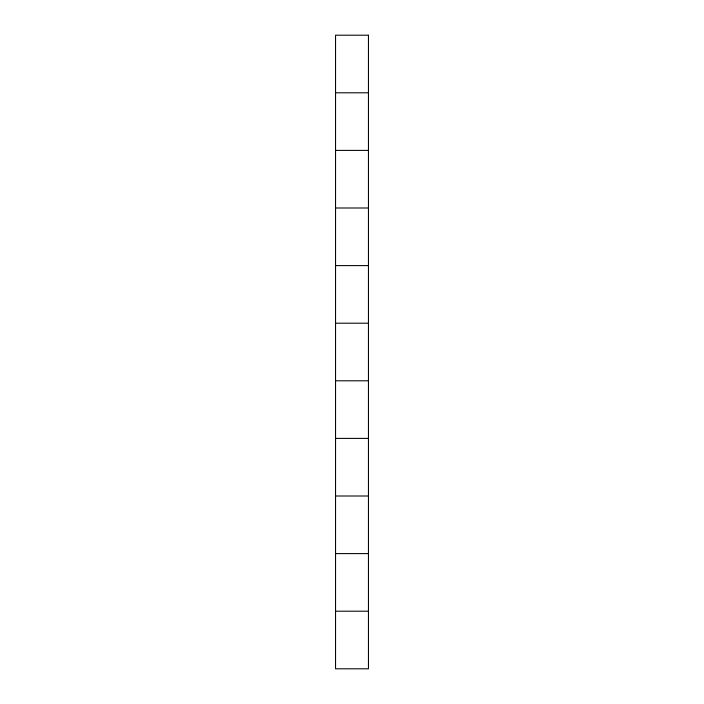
<?xml version="1.0" encoding="UTF-8"?>
<svg xmlns="http://www.w3.org/2000/svg" width="704" height="704" viewBox="0 0 704 704"><rect width="100%" height="100%" fill="white"/><g stroke="black" fill="none" stroke-linecap="round" stroke-linejoin="round"><path stroke-width="1.06" d="M335.544 92.796L368.456 92.796M335.544 150.401L368.456 150.401M335.544 207.997L368.456 207.997M335.544 265.602L368.456 265.602M335.544 323.198L368.456 323.198M335.544 380.802L368.456 380.802M335.544 438.398L368.456 438.398M335.544 496.003L368.456 496.003M335.544 553.599L368.456 553.599M335.544 611.204L368.456 611.204M368.456 35.2L335.544 35.2L335.544 668.8L368.456 668.8L368.456 35.2"/></g></svg>
